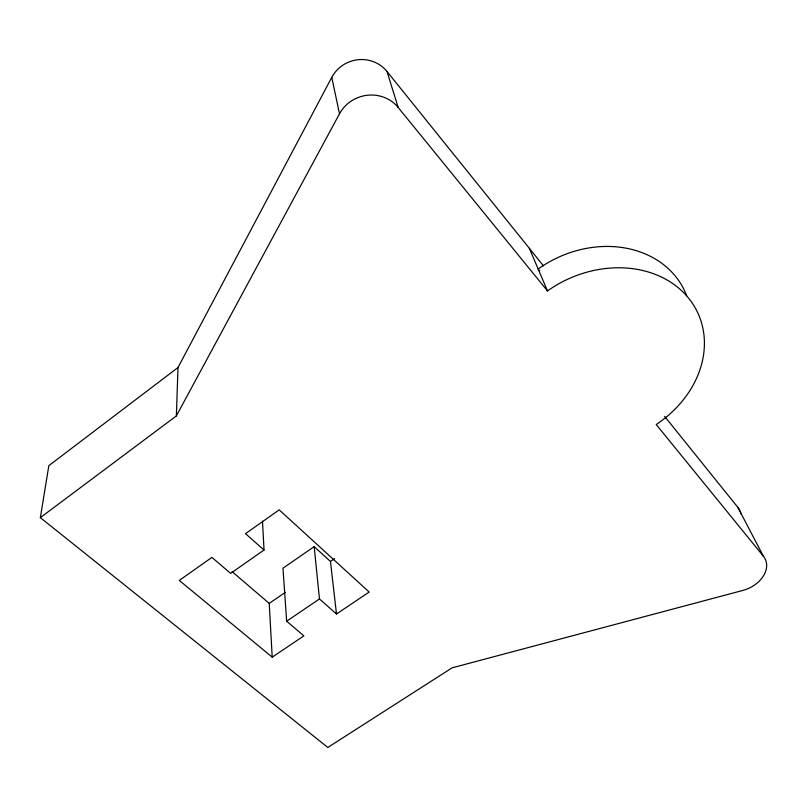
<?xml version="1.0" encoding="UTF-8"?>
<svg xmlns="http://www.w3.org/2000/svg" width="807" height="807" viewBox="0 0 807 807"><rect width="100%" height="100%" fill="white"/><g stroke="black" fill="none" stroke-linecap="round" stroke-linejoin="round"><path stroke-width="1.21" d="M664.645 416.412L737.85 507.361L763.392 556.215A27.62 19.832 -22.9 0 1 742.753 590.462L452.102 667.833L327.824 747.464L40.35 517.65L176.36 415.908L178.004 367.518L331.768 77.361A33.047 31.987 -19.7 0 1 387.017 71.49L543.494 265.896M40.35 517.65L48.844 465.659L178.004 367.518M176.36 415.908L339.505 113.797L331.768 77.361M264.03 550.021L230.641 573.384L211.908 557.395L179.295 580.425L272.211 657.15L303.876 635.886L286.667 621.198L282.964 568.219L314.175 546.632L330.456 561.46L336.489 613.986L369.162 592.045L279.212 509.863L245.51 533.669L264.03 550.021L262.497 521.1M272.211 657.15L269.235 603.394L285.325 592.368M330.456 561.46L334.602 558.615M286.667 621.198L319.461 598.955L314.175 546.632M232.103 571.649L269.235 603.394M319.461 598.955L336.489 613.986M387.017 71.49L398.164 107.452L547.499 290.944A103.942 85.28 -24.8 0 1 688.492 298.035A103.942 85.28 -24.8 0 1 656.232 424.543L763.392 556.215M539.752 270.991L538.168 269.044A101.188 84.039 -25.3 0 1 686.666 295.675M529.342 248.314L547.499 290.944M339.505 113.797A35.084 33.41 -17.6 0 1 398.164 107.452M737.85 507.361A26.349 19.499 -23.5 0 1 740.846 513.867"/></g></svg>
